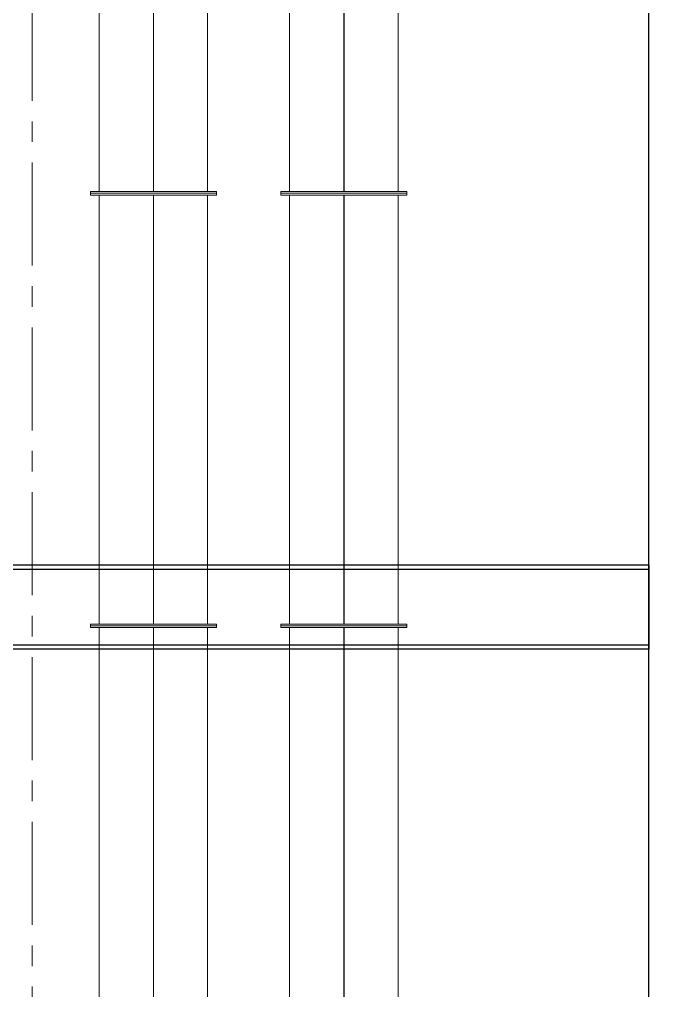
# Model space of a CAD drawing. Header units: millimetres. Extents: x 3220 to 226993, y 817 to 176024.
# Drawn here: x 158249 to 161230, y 151976 to 156466 of the extents above; entities that cross this region are included whole.
import ezdxf

# ---------------------------------------------------------------- set-up
doc = ezdxf.new("R2010")
doc.units = ezdxf.units.MM
doc.linetypes.add('AXES', pattern=[50.8, 31.75, -6.35, 6.35, -6.35])
doc.layers.add('Axe', color=1, linetype='AXES', lineweight=9)
doc.layers.add('Sichtbare Kanten(DIN)', color=7, linetype='Continuous', lineweight=50, true_color=0x3f3f3f)

# ---------------------------------------------------------------- blocks, each defined once
blk = doc.blocks.new('section 1-2')
for points in [[(12150, 10020), (11850, 10020), (11850, 26000), (12150, 26000)], [(11850, 17610), (6130.5, 17610), (6130.5, 18000), (11850, 18000)], [(6130.5, 17981), (11850, 17981), (11850, 17629), (6130.5, 17629)]]:
    blk.add_lwpolyline(points, close=True)
at = {"layer": 'Axe', "ltscale": 15}
blk.add_line((9000, -5000), (9000, 33323.9), dxfattribs=at)
blk = doc.blocks.new('be 500 gain 2000')
at = {"layer": 'Sichtbare Kanten(DIN)', "color": 5, "lineweight": 0}
for p, q in [((0, -291), (0, 291)), ((8, 291), (0, 291)), ((8, 291), (8, -291)), ((1992, -291), (1992, 291)), ((1992, 291), (2000, 291)), ((2000, 291), (2000, -291)), ((1992, 250.5), (8, 250.5)), ((8, 1), (1992, 1)), ((1992, 0), (8, 0)), ((1992, -250.5), (8, -250.5)), ((8, -291), (0, -291)), ((1992, -291), (2000, -291))]:
    blk.add_line(p, q, dxfattribs=at)
blk = doc.blocks.new('153')
at = {"color": 5, "lineweight": 0, "rotation": 270}
for p in [(-440, 26218.2), (440, 26218.2), (-440, 24218.2), (440, 24218.2), (-440, 22218.2), (440, 22218.2)]:
    blk.add_blockref('be 500 gain 2000', p, dxfattribs=at)

msp = doc.modelspace()

# ---------------------------------------------------------------- block references
for name, p in [('section 1-2', (149308.2, 135943.7)), ('153', (159308.2, 131443.7))]:
    msp.add_blockref(name, p)

doc.saveas('drawing.dxf')
